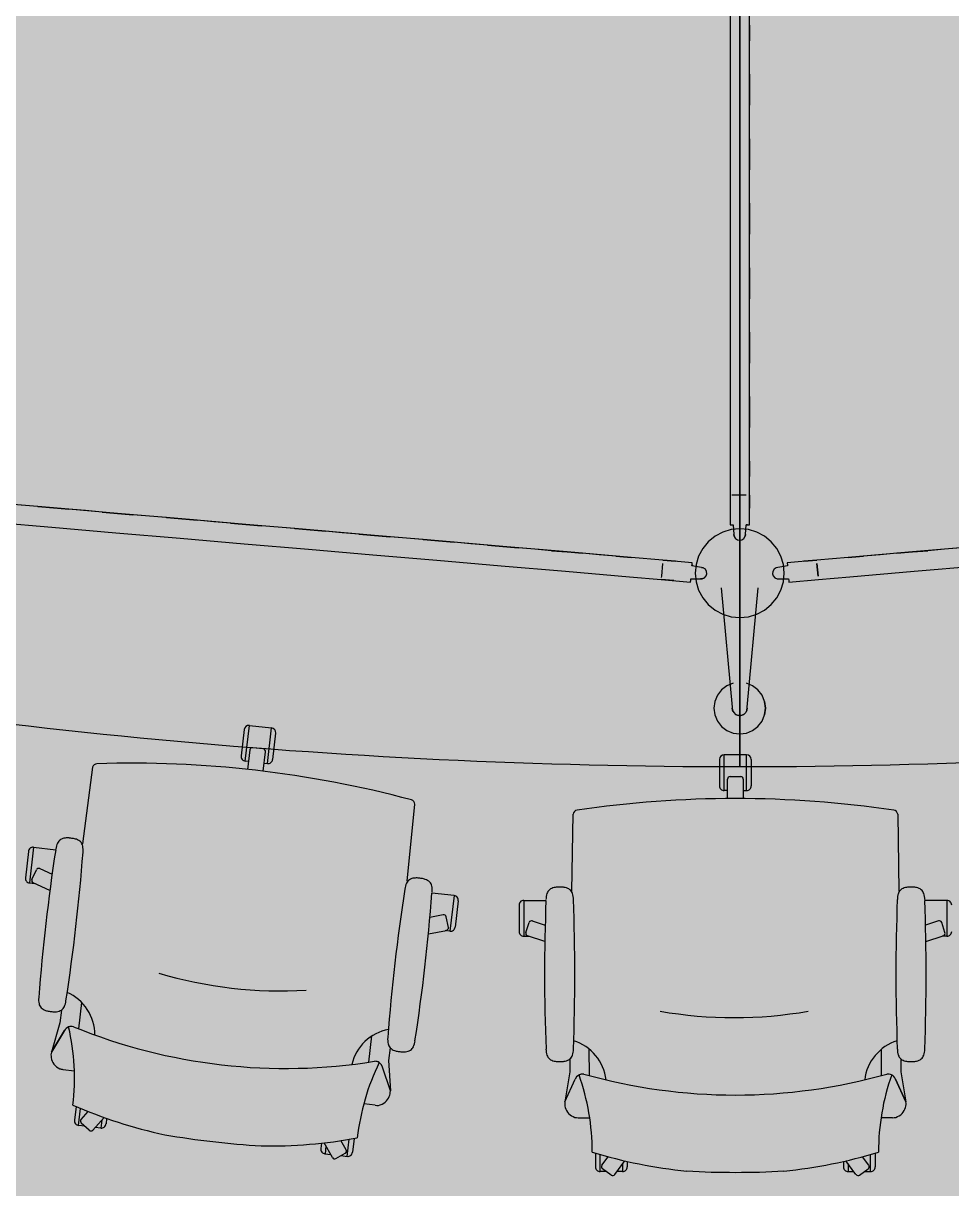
# Model space of a CAD drawing. Header units: millimetres. Extents: x 11706 to 69606, y 10911 to 38811.
# Drawn here: x 21607 to 23047, y 18106 to 19914 of the extents above; entities that cross this region are included whole.
import ezdxf

# ---------------------------------------------------------------- set-up
doc = ezdxf.new("R2010")
doc.units = ezdxf.units.MM
for name, color, linetype in [('floor', 172, 'Continuous'), ('Furniture', 34, 'Continuous'), ('wall', 5, 'Continuous')]:
    doc.layers.add(name, color=color, linetype=linetype)

msp = doc.modelspace()

# ---------------------------------------------------------------- hatches: boundary and pattern name
at = {"layer": 'floor', "true_color": 0xfef4cd}
h = msp.add_hatch(color=254, dxfattribs=at)
h.paths.add_polyline_path([(16506.5, 11710.5), (12406.5, 11710.5), (12406.6, 15810.5), (16506.5, 15810.5), (16506.5, 14810.5), (16606.5, 14810.5), (16606.5, 16010.5), (16506.5, 16010.5), (16506.5, 16910.5), (16606.5, 16910.5), (16606.5, 18185.5), (12406.5, 18185.5), (12406.5, 22335.5), (18706.5, 22335.5), (18706.5, 22085.5), (18956.5, 22085.5), (18956.5, 17085.5), (18706.5, 17085.5), (18706.5, 16485.5), (19306.5, 16485.5), (19306.5, 17085.5), (19056.5, 17085.5), (19056.5, 22085.5), (19306.5, 22085.5), (19306.5, 22335.5), (26106.5, 22335.5), (26106.5, 22085.5), (26706.5, 22085.5), (26706.5, 22685.5), (26106.5, 22685.5), (26106.5, 22435.5), (19306.5, 22435.5), (19306.5, 22956.8), (19206.5, 22956.8), (19206.5, 22685.5), (18706.5, 22685.5), (18706.5, 22435.5), (12406.5, 22435.5), (12406.5, 27460.5), (12606.5, 27460.5), (12606.5, 28260.5), (13406.5, 28260.5), (13406.5, 27460.5), (19206.5, 27460.5), (19206.5, 23766.8), (19306.5, 23766.8), (19306.5, 27460.5), (26356.5, 27460.5), (26356.5, 23766.8), (26456.5, 23766.8), (26456.5, 27460.5), (31206.5, 27460.5), (31206.5, 22435.5), (28206.5, 22435.5), (28206.5, 22335.5), (31206.5, 22335.5), (31206.5, 16835.5), (28206.5, 16835.5), (28206.5, 16735.5), (31206.5, 16735.5), (31206.5, 11710.5), (26806.5, 11710.5), (26806.5, 13826.7), (26706.5, 13826.7), (26706.5, 11710.5), (16606.5, 11710.5), (16606.5, 13910.5), (16506.5, 13910.5)])
h.paths.add_polyline_path([(26106.5, 17085.5), (26706.5, 17085.5), (26706.5, 16485.5), (26106.5, 16485.5)], flags=16)
at = {"layer": 'wall', "true_color": 0x706e6b}
h = msp.add_hatch(color=8, dxfattribs=at)
h.paths.add_polyline_path([(12406.5, 15910.5), (16506.5, 15910.5), (16506.5, 16010.5), (16606.5, 16010.5), (16606.5, 14810.5), (16506.5, 14810.5), (16506.5, 15810.5), (12406.5, 15810.5)])
h.paths.add_polyline_path([(68906.5, 19785.5), (65406.5, 19785.5), (65406.5, 19885.5), (65306.5, 19885.5), (65306.5, 19585.5), (65406.5, 19585.5), (65406.5, 19685.5), (68906.5, 19685.5)])
h.paths.add_polyline_path([(68906.5, 22460.5), (64667.3, 22460.5), (64667.3, 22311.1), (65306.5, 22311.1), (65306.5, 20885.5), (65406.5, 20885.5), (65406.5, 22311.1), (68906.5, 22311.1)])
h.paths.add_polyline_path([(16606.5, 13910.5), (16506.5, 13910.5), (16506.5, 11710.5), (16606.5, 11710.5)])
h.paths.add_polyline_path([(65406.5, 18585.5), (65306.5, 18585.5), (65306.5, 17010.5), (65406.5, 17010.5)])
h.paths.add_polyline_path([(63706.5, 16485.5), (63506.5, 16485.5), (63506.5, 11710.5), (63706.5, 11710.5)])
h.paths.add_polyline_path([(63906.5, 17010.5), (63706.5, 17010.5), (63706.5, 16760.5), (63906.5, 16760.5)])
h.paths.add_polyline_path([(66906.5, 17010.5), (64906.5, 17010.5), (64906.5, 16760.5), (66906.5, 16760.5)])
h.paths.add_polyline_path([(63481.5, 27460.5), (63331.5, 27460.5), (63331.5, 22685.5), (63481.5, 22685.5)], flags=16)
h.paths.add_polyline_path([(63856.5, 22460.5), (63706.5, 22460.5), (63706.5, 22310.5), (63856.5, 22310.5)], flags=17)
h.paths.add_polyline_path([(56081.5, 16485.5), (55931.5, 16485.5), (55931.5, 11710.5), (56081.5, 11710.5)])
h.paths.add_polyline_path([(48681.5, 16485.5), (48531.5, 16485.5), (48531.5, 11710.5), (48681.5, 11710.5)])
h.paths.add_polyline_path([(48681.5, 27460.5), (48531.5, 27460.5), (48531.5, 22685.5), (48681.5, 22685.5)], flags=16)
h.paths.add_polyline_path([(19056.5, 22085.5), (18956.5, 22085.5), (18956.5, 17085.5), (19056.5, 17085.5)])
h.paths.add_polyline_path([(26806.5, 13826.7), (26706.5, 13826.7), (26706.5, 11710.5), (26806.5, 11710.5)])
h.paths.add_polyline_path([(18706.5, 22435.5), (12406.5, 22435.5), (12406.5, 22335.5), (18706.5, 22335.5)])
h.paths.add_polyline_path([(26106.5, 22435.5), (19306.5, 22435.5), (19306.5, 22335.5), (26106.5, 22335.5)], flags=17)
h.paths.add_polyline_path([(12406.5, 18085.5), (12406.5, 18185.5), (16606.5, 18185.5), (16606.5, 16910.5), (16506.5, 16910.5), (16506.5, 18085.5)])
h.paths.add_polyline_path([(31206.5, 16835.5), (28206.5, 16835.5), (28206.5, 16735.5), (31206.5, 16735.5)])
h.paths.add_polyline_path([(19306.5, 22956.8), (19206.5, 22956.8), (19206.5, 22685.5), (19306.5, 22685.5)], flags=17)
h.paths.add_polyline_path([(28206.5, 22435.5), (31206.5, 22435.5), (31206.5, 22335.5), (28206.5, 22335.5)], flags=17)
h.paths.add_polyline_path([(69506.5, 20085.5), (68906.5, 20085.5), (68906.5, 19485.5), (69506.5, 19485.5)])
h.paths.add_polyline_path([(66906.5, 15610.5), (66906.5, 17010.5), (68906.5, 17010.5), (68906.5, 17885.5), (69606.5, 17885.5), (69606.5, 16310.5), (67606.5, 16310.5), (67606.5, 15610.5)])
h.paths.add_polyline_path([(48606.5, 20751.9), (48506.5, 20751.9), (48506.5, 18419.2), (48606.5, 18419.2)])
h.paths.add_polyline_path([(43506.5, 11710.5), (44106.5, 11710.5), (44106.5, 11010.5), (43506.5, 11010.5)])
h.paths.add_polyline_path([(63106.5, 22685.5), (63706.5, 22685.5), (63706.5, 22085.5), (63106.5, 22085.5)], flags=17)
h.paths.add_polyline_path([(69606.5, 23085.5), (68906.5, 23085.5), (68906.5, 21685.5), (69606.5, 21685.5)])
h.paths.add_polyline_path([(65706.5, 11710.5), (66906.5, 11710.5), (66906.5, 14610.5), (67606.5, 14610.5), (67606.5, 10910.5), (65706.5, 10910.5)])
h.paths.add_polyline_path([(62706.5, 11710.5), (64106.5, 11710.5), (64106.5, 10910.5), (62706.5, 10910.5)])
h.paths.add_polyline_path([(55306.5, 11710.5), (56706.5, 11710.5), (56706.5, 10910.5), (55306.5, 10910.5)])
h.paths.add_polyline_path([(47906.5, 11710.5), (49306.5, 11710.5), (49306.5, 10910.5), (47906.5, 10910.5)])
h.paths.add_polyline_path([(60506.5, 11710.5), (61106.5, 11710.5), (61106.5, 11010.5), (60506.5, 11010.5)])
h.paths.add_polyline_path([(58306.5, 11710.5), (58906.5, 11710.5), (58906.5, 11010.5), (58306.5, 11010.5)])
h.paths.add_polyline_path([(53106.5, 11710.5), (53706.5, 11710.5), (53706.5, 11010.5), (53106.5, 11010.5)])
h.paths.add_polyline_path([(50906.5, 11710.5), (51506.5, 11710.5), (51506.5, 11010.5), (50906.5, 11010.5)])
h.paths.add_polyline_path([(45706.5, 11710.5), (46306.5, 11710.5), (46306.5, 11010.5), (45706.5, 11010.5)])
h.paths.add_polyline_path([(48306.5, 17085.5), (48906.5, 17085.5), (48906.5, 16485.5), (48306.5, 16485.5)])
h.paths.add_polyline_path([(55706.5, 17085.5), (56306.5, 17085.5), (56306.5, 16485.5), (55706.5, 16485.5)])
h.paths.add_polyline_path([(63106.5, 17085.5), (63706.5, 17085.5), (63706.5, 16485.5), (63106.5, 16485.5)])
h.paths.add_polyline_path([(55706.5, 22685.5), (56306.5, 22685.5), (56306.5, 22085.5), (55706.5, 22085.5)], flags=17)
h.paths.add_polyline_path([(48306.5, 22685.5), (48906.5, 22685.5), (48906.5, 22085.5), (48306.5, 22085.5)], flags=17)
h.paths.add_polyline_path([(40506.5, 11710.5), (41906.5, 11710.5), (41906.5, 10910.5), (40506.5, 10910.5)])
h.paths.add_polyline_path([(33506.5, 17085.5), (34106.5, 17085.5), (34106.5, 16485.5), (33506.5, 16485.5)])
h.paths.add_polyline_path([(40906.5, 17085.5), (41506.5, 17085.5), (41506.5, 16485.5), (40906.5, 16485.5)])
h.paths.add_polyline_path([(40906.5, 22685.5), (41506.5, 22685.5), (41506.5, 22085.5), (40906.5, 22085.5)], flags=17)
h.paths.add_polyline_path([(33506.5, 22685.5), (34106.5, 22685.5), (34106.5, 22085.5), (33506.5, 22085.5)], flags=17)
h.paths.add_polyline_path([(26406.5, 20751.9), (26506.5, 20751.9), (26506.5, 18419.2), (26406.5, 18419.2)])
h.paths.add_polyline_path([(33106.5, 11710.5), (34506.5, 11710.5), (34506.5, 10910.5), (33106.5, 10910.5)])
h.paths.add_polyline_path([(38306.5, 11710.5), (38906.5, 11710.5), (38906.5, 11010.5), (38306.5, 11010.5)])
h.paths.add_polyline_path([(36106.5, 11710.5), (36706.5, 11710.5), (36706.5, 11010.5), (36106.5, 11010.5)])
h.paths.add_polyline_path([(30906.5, 11710.5), (31506.5, 11710.5), (31506.5, 11010.5), (30906.5, 11010.5)])
h.paths.add_polyline_path([(11746.5, 20385.5), (12406.5, 20385.5), (12406.5, 20985.5), (11746.5, 20985.5)])
h.paths.add_polyline_path([(12406.5, 20985.5), (11706.5, 20985.5), (11706.5, 23360.5), (12406.5, 23360.5)])
h.paths.add_polyline_path([(11746.5, 18785.5), (12406.5, 18785.5), (12406.5, 18185.5), (11746.5, 18185.5)])
h.paths.add_polyline_path([(11746.5, 15210.5), (12406.5, 15210.5), (12406.5, 15810.5), (11746.5, 15810.5)])
h.paths.add_polyline_path([(11746.5, 13610.5), (12406.5, 13610.5), (12406.5, 13010.5), (11746.5, 13010.5)])
h.paths.add_polyline_path([(12406.5, 18185.5), (11706.5, 18185.5), (11706.5, 15810.5), (12406.5, 15810.5)])
h.paths.add_polyline_path([(25706.5, 11710.5), (27106.5, 11710.5), (27106.5, 10910.5), (25706.5, 10910.5)])
h.paths.add_polyline_path([(18306.5, 11710.5), (19706.5, 11710.5), (19706.5, 10910.5), (18306.5, 10910.5)])
h.paths.add_polyline_path([(28706.5, 11710.5), (29306.5, 11710.5), (29306.5, 11010.5), (28706.5, 11010.5)])
h.paths.add_polyline_path([(23506.5, 11710.5), (24106.5, 11710.5), (24106.5, 11010.5), (23506.5, 11010.5)])
h.paths.add_polyline_path([(21306.5, 11710.5), (21906.5, 11710.5), (21906.5, 11010.5), (21306.5, 11010.5)])
h.paths.add_polyline_path([(16306.5, 11710.5), (16906.5, 11710.5), (16906.5, 11010.5), (16306.5, 11010.5)])
h.paths.add_polyline_path([(14306.5, 11710.5), (14906.5, 11710.5), (14906.5, 11010.5), (14306.5, 11010.5)])
h.paths.add_polyline_path([(11706.5, 13010.5), (12406.5, 13010.5), (12406.5, 11710.5), (12906.5, 11710.5), (12906.5, 10910.5), (11706.5, 10910.5)])
h.paths.add_polyline_path([(18706.5, 17085.5), (19306.5, 17085.5), (19306.5, 16485.5), (18706.5, 16485.5)])
h.paths.add_polyline_path([(26106.5, 17085.5), (26706.5, 17085.5), (26706.5, 16485.5), (26106.5, 16485.5)])
h.paths.add_polyline_path([(26106.5, 22685.5), (26706.5, 22685.5), (26706.5, 22085.5), (26106.5, 22085.5)], flags=17)
h.paths.add_polyline_path([(18706.5, 22685.5), (19306.5, 22685.5), (19306.5, 22085.5), (18706.5, 22085.5)], flags=17)
h.paths.add_polyline_path([(14306.5, 31260.5), (14406.5, 31260.5), (14406.5, 30060.5), (14906.5, 30060.5), (14906.5, 29960.5), (14306.5, 29960.5)], flags=17)
h.paths.add_polyline_path([(26456.5, 27460.5), (26356.5, 27460.5), (26356.5, 23766.8), (26456.5, 23766.8)], flags=17)
h.paths.add_polyline_path([(19306.5, 27460.5), (19206.5, 27460.5), (19206.5, 23766.8), (19306.5, 23766.8)], flags=17)
h.paths.add_polyline_path([(11706.5, 28260.5), (12606.5, 28260.5), (12606.5, 27460.5), (12406.5, 27460.5), (12406.5, 26160.5), (11706.5, 26160.5)])
h.paths.add_polyline_path([(16906.5, 27460.5), (13406.5, 27460.5), (13406.5, 28260.5), (16906.5, 28260.5)])
h.paths.add_polyline_path([(11906.5, 30560.5), (11906.5, 31860.5), (15506.5, 31860.5), (15506.5, 28260.5), (14906.5, 28260.5), (14906.5, 31260.5), (12506.5, 31260.5), (12506.5, 30560.5)])
h.paths.add_polyline_path([(12506.5, 29560.5), (11906.5, 29560.5), (11906.5, 28260.5), (12506.5, 28260.5)], flags=17)
h.paths.add_polyline_path([(33106.5, 27460.5), (34506.5, 27460.5), (34506.5, 28260.5), (33106.5, 28260.5)], flags=16)
h.paths.add_polyline_path([(11746.5, 23960.5), (12406.5, 23960.5), (12406.5, 23360.5), (11746.5, 23360.5)])
h.paths.add_polyline_path([(11746.5, 25560.5), (12406.5, 25560.5), (12406.5, 26160.5), (11746.5, 26160.5)])
h.paths.add_polyline_path([(25706.5, 27460.5), (27106.5, 27460.5), (27106.5, 28260.5), (25706.5, 28260.5)], flags=17)
h.paths.add_polyline_path([(18306.5, 27460.5), (19706.5, 27460.5), (19706.5, 28260.5), (18306.5, 28260.5)], flags=17)
h.paths.add_polyline_path([(23506.5, 27460.5), (24106.5, 27460.5), (24106.5, 28160.5), (23506.5, 28160.5)], flags=17)
h.paths.add_polyline_path([(21306.5, 27460.5), (21906.5, 27460.5), (21906.5, 28160.5), (21306.5, 28160.5)], flags=17)
h.paths.add_polyline_path([(30906.5, 27460.5), (31506.5, 27460.5), (31506.5, 28160.5), (30906.5, 28160.5)], flags=17)
h.paths.add_polyline_path([(28706.5, 27460.5), (29306.5, 27460.5), (29306.5, 28160.5), (28706.5, 28160.5)], flags=17)
h.paths.add_polyline_path([(47906.5, 27660.5), (46306.5, 27660.5), (46306.5, 27460.5), (47906.5, 27460.5)], flags=17)
h.paths.add_polyline_path([(45706.5, 27660.5), (44106.5, 27660.5), (44106.5, 27460.5), (45706.5, 27460.5)], flags=17)
h.paths.add_polyline_path([(43006.5, 27460.5), (43006.5, 28260.5), (43406.5, 28260.5), (43406.5, 29360.5), (44106.5, 29360.5), (44106.5, 28260.5), (44106.5, 27460.5)], flags=16)
h.paths.add_polyline_path([(46306.5, 27460.5), (45706.5, 27460.5), (45706.5, 28160.5), (46306.5, 28160.5)], flags=16)
h.paths.add_polyline_path([(55306.5, 27460.5), (56706.5, 27460.5), (56706.5, 28260.5), (55306.5, 28260.5)], flags=16)
h.paths.add_polyline_path([(47906.5, 27460.5), (49306.5, 27460.5), (49306.5, 28260.5), (47906.5, 28260.5)], flags=16)
h.paths.add_polyline_path([(53106.5, 27460.5), (53706.5, 27460.5), (53706.5, 28160.5), (53106.5, 28160.5)], flags=16)
h.paths.add_polyline_path([(50906.5, 27460.5), (51506.5, 27460.5), (51506.5, 28160.5), (50906.5, 28160.5)], flags=16)
h.paths.add_polyline_path([(38306.5, 27460.5), (38306.5, 28260.5), (38406.5, 28260.5), (38406.5, 29160.5), (39106.5, 29160.5), (39106.5, 28260.5), (39406.5, 28260.5), (39406.5, 27460.5)], flags=16)
h.paths.add_polyline_path([(40969.2, 28260.5), (41451.7, 28260.5), (41451.7, 27460.5), (40969.2, 27460.5)], flags=17)
h.paths.add_polyline_path([(67906.5, 27460.5), (67906.5, 28260.5), (69606.5, 28260.5), (69606.5, 26885.5), (68906.5, 26885.5), (68906.5, 27460.5)])
h.paths.add_polyline_path([(65706.5, 27460.5), (66306.5, 27460.5), (66306.5, 28160.5), (65706.5, 28160.5)])
h.paths.add_polyline_path([(62706.5, 27460.5), (64106.5, 27460.5), (64106.5, 28260.5), (62706.5, 28260.5)], flags=16)
h.paths.add_polyline_path([(60506.5, 27460.5), (61106.5, 27460.5), (61106.5, 28160.5), (60506.5, 28160.5)], flags=16)
h.paths.add_polyline_path([(58306.5, 27460.5), (58906.5, 27460.5), (58906.5, 28160.5), (58306.5, 28160.5)], flags=16)
h.paths.add_polyline_path([(69506.5, 25285.5), (68906.5, 25285.5), (68906.5, 24685.5), (69506.5, 24685.5)])
h.paths.add_polyline_path([(48906.5, 31560.5), (48606.5, 31560.5), (48606.5, 31260.5), (48906.5, 31260.5)])
h.paths.add_polyline_path([(48906.5, 38810.5), (48606.5, 38810.5), (48606.5, 38510.5), (48906.5, 38510.5)])
h.paths.add_polyline_path([(45106.5, 33360.5), (45106.5, 38810.5), (44256.5, 38810.5), (44256.5, 38110.5), (44406.5, 38110.5), (44406.5, 33360.5)])
h.paths.add_polyline_path([(41106.5, 32860.5), (41506.5, 32860.5), (41506.5, 33760.5), (41106.5, 33760.5), (41106.5, 38110.5), (40756.5, 38110.5), (40756.5, 38810.5), (41756.5, 38810.5), (41756.5, 38110.5), (41606.5, 38110.5), (41606.5, 31960.5), (41706.5, 31960.5), (41706.5, 31260.5), (41106.5, 31260.5)])
h.paths.add_polyline_path([(43656.5, 38760.5), (43306.5, 38760.5), (43306.5, 38110.5), (43656.5, 38110.5)])
h.paths.add_polyline_path([(42706.5, 38760.5), (42356.5, 38760.5), (42356.5, 38110.5), (42706.5, 38110.5)])
h.paths.add_polyline_path([(33906.5, 37485.5), (33906.5, 38810.5), (39156.5, 38810.5), (39156.5, 38110.5), (34606.5, 38110.5), (34606.5, 37485.5)])
h.paths.add_polyline_path([(39106.5, 31260.5), (38406.5, 31260.5), (38406.5, 30360.5), (39106.5, 30360.5)])
h.paths.add_polyline_path([(33906.5, 32585.5), (34606.5, 32585.5), (34606.5, 31960.5), (39406.5, 31960.5), (39406.5, 31260.5), (33906.5, 31260.5)])
h.paths.add_polyline_path([(38556.5, 34460.5), (39156.5, 34460.5), (39156.5, 33860.5), (38556.5, 33860.5)])
h.paths.add_polyline_path([(38556.5, 36210.5), (39156.5, 36210.5), (39156.5, 35610.5), (38556.5, 35610.5)])
h.paths.add_polyline_path([(36506.5, 34460.5), (37106.5, 34460.5), (37106.5, 33860.5), (36506.5, 33860.5)])
h.paths.add_polyline_path([(36506.5, 36210.5), (37106.5, 36210.5), (37106.5, 35610.5), (36506.5, 35610.5)])
h.paths.add_polyline_path([(34606.5, 36285.5), (33906.5, 36285.5), (33906.5, 33785.5), (34606.5, 33785.5)])
h.paths.add_polyline_path([(41206.5, 33760.5), (41106.5, 33760.5), (41106.5, 32860.5), (41206.5, 32860.5)], flags=17)
h.paths.add_polyline_path([(42606.5, 31260.5), (43406.5, 31260.5), (43406.5, 30360.5), (44106.5, 30360.5), (44106.5, 31260.5), (45106.5, 31260.5), (45106.5, 33360.5), (44406.5, 33360.5), (44406.5, 31960.5), (42606.5, 31960.5)])
h.paths.add_polyline_path([(45206.5, 31360.5), (45106.5, 31360.5), (45106.5, 31260.5), (45206.5, 31260.5)])
h.paths.add_polyline_path([(45006.5, 36635.5), (44506.5, 36635.5), (44506.5, 35635.5), (45006.5, 35635.5)], flags=16)
h.paths.add_polyline_path([(45006.5, 34435.5), (44506.5, 34435.5), (44506.5, 33435.5), (45006.5, 33435.5)], flags=16)
edge = h.paths.add_edge_path()
edge.add_line((65406.5, 20885.5), (65306.5, 20885.5))
edge.add_line((65406.5, 19885.5), (65306.5, 19885.5))
edge.add_line((14406.5, 30060.5), (14575.3, 31124.3))

# ---------------------------------------------------------------- linework, layer by layer
at = {"layer": 'Furniture'}
for p, q in [((22718.2, 18761.8), (22718.2, 20360.2)), ((22718.2, 20360.2), (22718.2, 18761.8)), ((22703.2, 19986), (22703.2, 19136)), ((22733.2, 19911), (22733.2, 19940)), ((22733.2, 19886.9), (22733.2, 19911)), ((22733.2, 19886.9), (22733.2, 19911)), ((22733.2, 19811), (22733.2, 19911)), ((22733.2, 19911), (22733.2, 19886.9)), ((22733.2, 19861), (22733.2, 19886.9)), ((22733.2, 19835), (22733.2, 19861)), ((22733.2, 19811), (22733.2, 19835)), ((22733.2, 19811), (22733.2, 19835)), ((22733.2, 19835), (22733.2, 19811)), ((22733.2, 19786.9), (22733.2, 19811)), ((22733.2, 19786.9), (22733.2, 19811)), ((22733.2, 19711), (22733.2, 19811)), ((22733.2, 19811), (22733.2, 19786.9)), ((22733.2, 19761), (22733.2, 19786.9)), ((22733.2, 19735), (22733.2, 19761)), ((22733.2, 19711), (22733.2, 19735)), ((22733.2, 19711), (22733.2, 19735)), ((22733.2, 19735), (22733.2, 19711)), ((22733.2, 19686.9), (22733.2, 19711)), ((22733.2, 19686.9), (22733.2, 19711)), ((22733.2, 19611), (22733.2, 19711)), ((22733.2, 19711), (22733.2, 19686.9)), ((22733.2, 19661), (22733.2, 19686.9)), ((22733.2, 19635), (22733.2, 19661)), ((22733.2, 19611), (22733.2, 19635)), ((22733.2, 19611), (22733.2, 19635)), ((22733.2, 19635), (22733.2, 19611)), ((22733.2, 19586.9), (22733.2, 19611)), ((22733.2, 19586.9), (22733.2, 19611)), ((22733.2, 19511), (22733.2, 19611)), ((22733.2, 19611), (22733.2, 19586.9)), ((22733.2, 19586.9), (22733.2, 19592.9)), ((22733.2, 19561), (22733.2, 19586.9)), ((22733.2, 19535), (22733.2, 19561)), ((22733.2, 19511), (22733.2, 19535)), ((22733.2, 19511), (22733.2, 19535)), ((22733.2, 19535), (22733.2, 19511)), ((22733.2, 19486.9), (22733.2, 19511)), ((22733.2, 19486.9), (22733.2, 19511)), ((22733.2, 19411), (22733.2, 19511)), ((22733.2, 19511), (22733.2, 19486.9)), ((22733.2, 19486.9), (22733.2, 19492.9)), ((22733.2, 19461), (22733.2, 19486.9)), ((22733.2, 19435), (22733.2, 19461)), ((22733.2, 19429), (22733.2, 19435)), ((22733.2, 19411), (22733.2, 19435)), ((22733.2, 19411), (22733.2, 19435)), ((22733.2, 19435), (22733.2, 19411)), ((22733.2, 19386.9), (22733.2, 19411)), ((22733.2, 19386.9), (22733.2, 19411)), ((22733.2, 19311), (22733.2, 19411)), ((22733.2, 19411), (22733.2, 19386.9)), ((22733.2, 19386.9), (22733.2, 19392.9)), ((22733.2, 19361), (22733.2, 19386.9)), ((22733.2, 19335), (22733.2, 19361)), ((22733.2, 19311), (22733.2, 19335)), ((22733.2, 19311), (22733.2, 19335)), ((22733.2, 19335), (22733.2, 19311)), ((22733.2, 19286.9), (22733.2, 19311)), ((22733.2, 19286.9), (22733.2, 19311)), ((22733.2, 19211), (22733.2, 19311)), ((22733.2, 19311), (22733.2, 19286.9)), ((22733.2, 19261), (22733.2, 19286.9)), ((22733.2, 19235), (22733.2, 19261)), ((22733.2, 19211), (22733.2, 19235)), ((22733.2, 19211), (22733.2, 19235)), ((22733.2, 19235), (22733.2, 19211)), ((22733.2, 19182), (22733.2, 19211)), ((21653.2, 19162.3), (21553.6, 19170.8)), ((21629.3, 19164.3), (21603.4, 19166.6)), ((22708.2, 19182), (22706.2, 19182)), ((22728.2, 19182), (22708.2, 19182)), ((22733.2, 19161.9), (22733.2, 19182)), ((22733.2, 19136), (22733.2, 19182)), ((22733.2, 19182), (22733.2, 19161.9)), ((21653.2, 19162.3), (21629.3, 19164.3)), ((21653.2, 19162.3), (21629.3, 19164.3)), ((21629.3, 19164.3), (21653.2, 19162.3)), ((21677.1, 19160.2), (21653.2, 19162.3)), ((21677.1, 19160.2), (21653.2, 19162.3)), ((21752.8, 19153.7), (21653.2, 19162.3)), ((21653.2, 19162.3), (21677.1, 19160.2)), ((21703, 19158), (21677.1, 19160.2)), ((21728.9, 19155.8), (21703, 19158)), ((21752.8, 19153.7), (21728.9, 19155.8)), ((21752.8, 19153.7), (21728.9, 19155.8)), ((21728.9, 19155.8), (21752.8, 19153.7)), ((21776.7, 19151.7), (21752.8, 19153.7)), ((21776.7, 19151.7), (21752.8, 19153.7)), ((21852.5, 19145.2), (21752.8, 19153.7)), ((21752.8, 19153.7), (21776.7, 19151.7)), ((21802.6, 19149.4), (21776.7, 19151.7)), ((21828.5, 19147.2), (21802.6, 19149.4)), ((21551, 19140.9), (21650.6, 19132.4)), ((21650.6, 19132.4), (21750.3, 19123.8)), ((21852.5, 19145.2), (21828.5, 19147.2)), ((21852.5, 19145.2), (21828.5, 19147.2)), ((21828.5, 19147.2), (21852.5, 19145.2)), ((21876.4, 19143.1), (21852.5, 19145.2)), ((21876.4, 19143.1), (21852.5, 19145.2)), ((21952.1, 19136.6), (21852.5, 19145.2)), ((21852.5, 19145.2), (21876.4, 19143.1)), ((21876.4, 19143.1), (21870.4, 19143.6)), ((21902.3, 19140.9), (21876.4, 19143.1)), ((21928.2, 19138.7), (21902.3, 19140.9)), ((21952.1, 19136.6), (21928.2, 19138.7)), ((21952.1, 19136.6), (21928.2, 19138.7)), ((21928.2, 19138.7), (21952.1, 19136.6)), ((21976, 19134.6), (21952.1, 19136.6)), ((21976, 19134.6), (21952.1, 19136.6)), ((22051.7, 19128.1), (21952.1, 19136.6)), ((21952.1, 19136.6), (21976, 19134.6)), ((21976, 19134.6), (21970, 19135.1)), ((22001.9, 19132.3), (21976, 19134.6)), ((22027.8, 19130.1), (22001.9, 19132.3)), ((22033.8, 19129.6), (22027.8, 19130.1)), ((22051.7, 19128.1), (22027.8, 19130.1)), ((22051.7, 19128.1), (22027.8, 19130.1)), ((22027.8, 19130.1), (22051.7, 19128.1)), ((22703.2, 19136), (22706.2, 19136)), ((22703.2, 19136), (22703.9, 19136)), ((22703.9, 19136), (22705.7, 19136)), ((22718.2, 19130), (22704.7, 19128.6)), ((22705.7, 19136), (22708.2, 19136)), ((22706.2, 19136), (22708.2, 19136)), ((22708.2, 19136), (22709.2, 19121)), ((22708.2, 19136), (22709.2, 19121)), ((22708.2, 19136), (22709.2, 19121)), ((22731.7, 19128.6), (22718.2, 19130)), ((22731.7, 19128.6), (22718.2, 19130)), ((22727.2, 19121), (22728.2, 19136)), ((22727.2, 19121), (22728.2, 19136)), ((22730.2, 19136), (22728.2, 19136)), ((22728.2, 19136), (22730.2, 19136)), ((22728.2, 19136), (22730.7, 19136)), ((22730.2, 19136), (22733.2, 19136)), ((22730.7, 19136), (22732.5, 19136)), ((22732.5, 19136), (22733.2, 19136)), ((21750.3, 19123.8), (21750.3, 19123.8)), ((21750.3, 19123.8), (21849.9, 19115.3)), ((21849.9, 19115.3), (21949.5, 19106.7)), ((22075.6, 19126), (22051.7, 19128.1)), ((22075.6, 19126), (22051.7, 19128.1)), ((22151.4, 19119.5), (22051.7, 19128.1)), ((22051.7, 19128.1), (22075.6, 19126)), ((22075.6, 19126), (22069.7, 19126.5)), ((22101.5, 19123.8), (22075.6, 19126)), ((22127.4, 19121.6), (22101.5, 19123.8)), ((22151.4, 19119.5), (22127.4, 19121.6)), ((22151.4, 19119.5), (22127.4, 19121.6)), ((22127.4, 19121.6), (22151.4, 19119.5)), ((22175.3, 19117.5), (22151.4, 19119.5)), ((22175.3, 19117.5), (22151.4, 19119.5)), ((22251, 19111), (22151.4, 19119.5)), ((22151.4, 19119.5), (22175.3, 19117.5)), ((22201.2, 19115.2), (22175.3, 19117.5)), ((22227.1, 19113), (22201.2, 19115.2)), ((22233.1, 19112.5), (22227.1, 19113)), ((22251, 19111), (22227.1, 19113)), ((22251, 19111), (22227.1, 19113)), ((22227.1, 19113), (22251, 19111)), ((22679.9, 19118.3), (22669.4, 19109.7)), ((22691.8, 19124.7), (22679.9, 19118.3)), ((22704.7, 19128.6), (22691.8, 19124.7)), ((22709.2, 19121), (22709.6, 19118.3)), ((22709.6, 19118.3), (22709.2, 19121)), ((22709.2, 19121), (22709.6, 19118.3)), ((22709.2, 19121), (22709.6, 19118.3)), ((22709.6, 19118.3), (22711.6, 19114.8)), ((22709.6, 19118.3), (22711.6, 19114.8)), ((22711.6, 19114.8), (22709.6, 19118.3)), ((22709.6, 19118.3), (22711.6, 19114.8)), ((22711.6, 19114.8), (22714.9, 19112.6)), ((22711.6, 19114.8), (22714.9, 19112.6)), ((22711.6, 19114.8), (22714.9, 19112.6)), ((22714.9, 19112.6), (22718.2, 19112)), ((22714.9, 19112.6), (22718.2, 19112)), ((22714.9, 19112.6), (22718.2, 19112)), ((22718.2, 19112), (22721.5, 19112.6)), ((22718.2, 19112), (22721.5, 19112.6)), ((22721.5, 19112.6), (22724.8, 19114.8)), ((22721.5, 19112.6), (22724.8, 19114.8)), ((22724.8, 19114.8), (22726.8, 19118.3)), ((22724.8, 19114.8), (22726.8, 19118.3)), ((22724.8, 19114.8), (22726.8, 19118.3)), ((22726.8, 19118.3), (22727.2, 19121)), ((22727.2, 19121), (22726.8, 19118.3)), ((22726.8, 19118.3), (22727.2, 19121)), ((22726.8, 19118.3), (22727.2, 19121)), ((22744.6, 19124.7), (22731.7, 19128.6)), ((22756.5, 19118.3), (22744.6, 19124.7)), ((22767, 19109.7), (22756.5, 19118.3)), ((21949.5, 19106.7), (22049.2, 19098.2)), ((22049.2, 19098.2), (22148.8, 19089.6)), ((22274.9, 19108.9), (22251, 19111)), ((22274.9, 19108.9), (22251, 19111)), ((22350.6, 19102.4), (22251, 19111)), ((22251, 19111), (22274.9, 19108.9)), ((22300.8, 19106.7), (22274.9, 19108.9)), ((22326.7, 19104.5), (22300.8, 19106.7)), ((22350.6, 19102.4), (22326.7, 19104.5)), ((22350.6, 19102.4), (22326.7, 19104.5)), ((22326.7, 19104.5), (22350.6, 19102.4)), ((22374.5, 19100.4), (22350.6, 19102.4)), ((22374.5, 19100.4), (22350.6, 19102.4)), ((22450.3, 19093.9), (22350.6, 19102.4)), ((22350.6, 19102.4), (22374.5, 19100.4)), ((22374.5, 19100.4), (22368.6, 19100.9)), ((22400.4, 19098.1), (22374.5, 19100.4)), ((22426.3, 19095.9), (22400.4, 19098.1)), ((22432.3, 19095.4), (22426.3, 19095.9)), ((22450.3, 19093.9), (22426.3, 19095.9)), ((22450.3, 19093.9), (22426.3, 19095.9)), ((22426.3, 19095.9), (22450.3, 19093.9)), ((22474.2, 19091.8), (22450.3, 19093.9)), ((22474.2, 19091.8), (22450.3, 19093.9)), ((22549.9, 19085.3), (22450.3, 19093.9)), ((22450.3, 19093.9), (22474.2, 19091.8)), ((22660.8, 19099.3), (22654.5, 19087.4)), ((22669.4, 19109.7), (22660.8, 19099.3)), ((22775.6, 19099.3), (22767, 19109.7)), ((22782, 19087.4), (22775.6, 19099.3)), ((22986.2, 19093.9), (22886.5, 19085.3)), ((22986.2, 19093.9), (22962.2, 19091.8)), ((22986.2, 19093.9), (22962.2, 19091.8)), ((22962.2, 19091.8), (22986.2, 19093.9)), ((23085.8, 19102.4), (22986.2, 19093.9)), ((23010.1, 19095.9), (22986.2, 19093.9)), ((23010.1, 19095.9), (22986.2, 19093.9)), ((22986.2, 19093.9), (23010.1, 19095.9)), ((23010.1, 19095.9), (23004.1, 19095.4)), ((23036, 19098.1), (23010.1, 19095.9)), ((23061.9, 19100.4), (23036, 19098.1)), ((22148.8, 19089.6), (22248.4, 19081.1)), ((22248.4, 19081.1), (22348.1, 19072.5)), ((22474.2, 19091.8), (22468.2, 19092.3)), ((22500.1, 19089.6), (22474.2, 19091.8)), ((22526, 19087.4), (22500.1, 19089.6)), ((22549.9, 19085.3), (22526, 19087.4)), ((22549.9, 19085.3), (22526, 19087.4)), ((22526, 19087.4), (22549.9, 19085.3)), ((22598.7, 19081.1), (22549.9, 19085.3)), ((22598.3, 19076.1), (22596.6, 19056.2)), ((22618.7, 19079.4), (22598.7, 19081.1)), ((22644.5, 19077.2), (22598.7, 19081.1)), ((22598.7, 19081.1), (22618.7, 19079.4)), ((22644.3, 19074.2), (22644.5, 19077.2)), ((22644.3, 19074.7), (22644.5, 19076.5)), ((22644.5, 19076.5), (22644.5, 19077.2)), ((22654.5, 19087.4), (22650.5, 19074.4)), ((22785.9, 19074.4), (22782, 19087.4)), ((22837.7, 19081.1), (22791.9, 19077.2)), ((22791.9, 19077.2), (22792.1, 19074.2)), ((22791.9, 19077.2), (22791.9, 19076.5)), ((22791.9, 19076.5), (22792.1, 19074.2)), ((22791.9, 19076.5), (22792.1, 19074.7)), ((22837.7, 19081.1), (22817.7, 19079.4)), ((22837.7, 19081.1), (22817.7, 19079.4)), ((22817.7, 19079.4), (22837.7, 19081.1)), ((22886.5, 19085.3), (22837.7, 19081.1)), ((22838.1, 19076.1), (22839.8, 19056.2)), ((22839.8, 19056.2), (22838.1, 19076.1)), ((22910.4, 19087.4), (22886.5, 19085.3)), ((22910.4, 19087.4), (22886.5, 19085.3)), ((22886.5, 19085.3), (22910.4, 19087.4)), ((22910.4, 19087.4), (22904.5, 19086.8)), ((22936.3, 19089.6), (22910.4, 19087.4)), ((22962.2, 19091.8), (22936.3, 19089.6)), ((22348.1, 19072.5), (22447.7, 19064)), ((22447.7, 19064), (22547.3, 19055.4)), ((22644.1, 19072.2), (22644.3, 19074.7)), ((22644.3, 19074.2), (22644.1, 19072.2)), ((22644.1, 19072.2), (22644.3, 19074.2)), ((22659, 19069.9), (22644.1, 19072.2)), ((22659, 19069.9), (22644.1, 19072.2)), ((22650.5, 19074.4), (22649.2, 19061)), ((22649.2, 19061), (22650.5, 19047.5)), ((22649.2, 19061), (22650.5, 19047.5)), ((22661.6, 19069.3), (22659, 19069.9)), ((22659, 19069.9), (22661.6, 19069.3)), ((22661.6, 19069.3), (22659, 19069.9)), ((22661.6, 19069.3), (22659, 19069.9)), ((22664.9, 19067), (22661.6, 19069.3)), ((22664.9, 19067), (22661.6, 19069.3)), ((22664.9, 19067), (22661.6, 19069.3)), ((22666.8, 19063.5), (22664.9, 19067)), ((22666.8, 19063.5), (22664.9, 19067)), ((22666.3, 19057), (22667.2, 19060.2)), ((22666.3, 19057), (22667.2, 19060.2)), ((22666.3, 19057), (22667.2, 19060.2)), ((22667.2, 19060.2), (22666.8, 19063.5)), ((22667.2, 19060.2), (22666.8, 19063.5)), ((22667.2, 19060.2), (22666.8, 19063.5)), ((22769.6, 19063.5), (22769.2, 19060.2)), ((22769.6, 19063.5), (22769.2, 19060.2)), ((22769.2, 19060.2), (22770.1, 19057)), ((22771.6, 19067), (22769.6, 19063.5)), ((22771.6, 19067), (22769.6, 19063.5)), ((22774.8, 19069.3), (22771.6, 19067)), ((22777.4, 19069.9), (22774.8, 19069.3)), ((22792.3, 19072.2), (22777.4, 19069.9)), ((22792.3, 19072.2), (22777.4, 19069.9)), ((22787.2, 19061), (22785.9, 19074.4)), ((22787.2, 19061), (22785.9, 19074.4)), ((22785.9, 19047.5), (22787.2, 19061)), ((22792.1, 19074.7), (22792.3, 19072.2)), ((22792.1, 19074.2), (22792.3, 19072.2)), ((22792.1, 19074.2), (22792.3, 19072.2)), ((22889.1, 19055.4), (22988.7, 19064)), ((22988.7, 19064), (23088.4, 19072.5)), ((22547.3, 19055.4), (22596.2, 19051.2)), ((22596.2, 19051.2), (22616.1, 19049.5)), ((22596.2, 19051.2), (22642, 19047.3)), ((22616.1, 19049.5), (22596.2, 19051.2)), ((22596.6, 19056.2), (22596.4, 19054.2)), ((22642, 19047.3), (22642.2, 19050.3)), ((22642, 19048), (22642.2, 19049.8)), ((22642, 19047.3), (22642, 19048)), ((22642.2, 19050.3), (22642.4, 19052.3)), ((22642.2, 19049.8), (22642.4, 19052.3)), ((22642.4, 19052.3), (22657.4, 19052)), ((22642.4, 19052.3), (22657.4, 19052)), ((22642.4, 19052.3), (22657.4, 19052)), ((22650.5, 19047.5), (22654.5, 19034.5)), ((22657.4, 19052), (22660.1, 19052.2)), ((22660.1, 19052.2), (22657.4, 19052)), ((22657.4, 19052), (22660.1, 19052.2)), ((22657.4, 19052), (22660.1, 19052.2)), ((22660.1, 19052.2), (22663.7, 19053.8)), ((22660.1, 19052.2), (22663.7, 19053.8)), ((22663.7, 19053.8), (22660.1, 19052.2)), ((22660.1, 19052.2), (22663.7, 19053.8)), ((22663.7, 19053.8), (22666.3, 19057)), ((22663.7, 19053.8), (22666.3, 19057)), ((22770.1, 19057), (22772.7, 19053.8)), ((22770.1, 19057), (22772.7, 19053.8)), ((22772.7, 19053.8), (22776.3, 19052.2)), ((22772.7, 19053.8), (22776.3, 19052.2)), ((22776.3, 19052.2), (22779, 19052)), ((22779, 19052), (22794, 19052.3)), ((22782, 19034.5), (22785.9, 19047.5)), ((22794, 19052.3), (22794.2, 19050.3)), ((22794, 19052.3), (22794.2, 19049.8)), ((22794.2, 19050.3), (22794.4, 19047.3)), ((22794.2, 19050.3), (22794.4, 19048)), ((22794.2, 19049.8), (22794.4, 19048)), ((22794.4, 19047.3), (22840.3, 19051.2)), ((22794.4, 19048), (22794.4, 19047.3)), ((22840.3, 19051.2), (22889.1, 19055.4)), ((22654.5, 19034.5), (22660.8, 19022.6)), ((22660.8, 19022.6), (22669.4, 19012.2)), ((22689.6, 19038.3), (22706.6, 18853.1)), ((22729.8, 18853.1), (22746.8, 19038.3)), ((22767, 19012.2), (22775.6, 19022.6)), ((22775.6, 19022.6), (22782, 19034.5)), ((22669.4, 19012.2), (22679.9, 19003.6)), ((22679.9, 19003.6), (22691.8, 18997.2)), ((22744.6, 18997.2), (22756.5, 19003.6)), ((22756.5, 19003.6), (22767, 19012.2)), ((22691.8, 18997.2), (22704.7, 18993.3)), ((22704.7, 18993.3), (22718.2, 18992)), ((22718.2, 18992), (22731.7, 18993.3)), ((22718.2, 18992), (22731.7, 18993.3)), ((22731.7, 18993.3), (22744.6, 18997.2)), ((22689.9, 18879.8), (22683.6, 18871.6)), ((22698.2, 18886.2), (22689.9, 18879.8)), ((22707.9, 18890.2), (22698.2, 18886.2)), ((22738.2, 18886.2), (22728.6, 18890.2)), ((22746.5, 18879.8), (22738.2, 18886.2)), ((22752.8, 18871.6), (22746.5, 18879.8)), ((22679.6, 18861.9), (22678.2, 18851.6)), ((22683.6, 18871.6), (22679.6, 18861.9)), ((22756.8, 18861.9), (22752.8, 18871.6)), ((22758.2, 18851.6), (22756.8, 18861.9)), ((22756.8, 18861.9), (22758.2, 18851.6)), ((22678.2, 18851.6), (22679.6, 18841.2)), ((22679.6, 18841.2), (22683.6, 18831.6)), ((22706.6, 18853.1), (22706.7, 18852.2)), ((22706.7, 18852.2), (22707.1, 18848.5)), ((22707.1, 18848.6), (22706.7, 18851.6)), ((22708.2, 18845.8), (22707.1, 18848.6)), ((22707.1, 18848.5), (22707.2, 18848)), ((22707.2, 18848), (22708.9, 18844.6)), ((22708.9, 18844.6), (22711.7, 18841.9)), ((22711.7, 18841.9), (22718.2, 18839.9)), ((22715.2, 18840.4), (22712.4, 18841.6)), ((22718.2, 18840), (22715.2, 18840.4)), ((22718.2, 18839.9), (22724.7, 18841.9)), ((22721.2, 18840.4), (22718.2, 18840)), ((22724, 18841.6), (22721.2, 18840.4)), ((22724.7, 18841.9), (22727.5, 18844.6)), ((22727.5, 18844.6), (22729.2, 18848)), ((22729.4, 18848.6), (22728.2, 18845.8)), ((22729.2, 18848), (22729.3, 18848.5)), ((22729.3, 18848.5), (22729.7, 18852.2)), ((22729.8, 18851.6), (22729.4, 18848.6)), ((22729.7, 18852.2), (22729.8, 18853.1)), ((22752.8, 18831.6), (22756.8, 18841.2)), ((22756.8, 18841.2), (22758.2, 18851.6)), ((22758.2, 18851.6), (22756.8, 18841.2)), ((22756.8, 18841.2), (22758.2, 18851.6)), ((21951, 18769.4), (21957.3, 18824.8)), ((21957.3, 18824.8), (21991.8, 18820.9)), ((22683.6, 18831.6), (22689.9, 18823.3)), ((22689.9, 18823.3), (22698.2, 18816.9)), ((22738.2, 18816.9), (22746.5, 18823.3)), ((22746.5, 18823.3), (22752.8, 18831.6)), ((21949.2, 18818.5), (21944.6, 18777.6)), ((21985.3, 18765.5), (21991.7, 18820.9)), ((21998.1, 18812.8), (21993.4, 18772)), ((22698.2, 18816.9), (22707.9, 18812.9)), ((22707.9, 18812.9), (22718.2, 18811.6)), ((22718.2, 18811.6), (22728.6, 18812.9)), ((22728.6, 18812.9), (22738.2, 18816.9)), ((21958, 18786.7), (21954.6, 18756.6)), ((21978.9, 18788.3), (21962.4, 18790.2)), ((21956, 18768.9), (21951, 18769.4)), ((21978.9, 18753.8), (21982.4, 18784)), ((22686.9, 18772.1), (22686.9, 18731)), ((22728.8, 18779.4), (22694.1, 18779.4)), ((22694.2, 18723.6), (22694.2, 18779.4)), ((22728.8, 18723.6), (22728.8, 18779.4)), ((22736.1, 18772.1), (22736.1, 18731)), ((21713.7, 18759.9), (21698.4, 18641.3)), ((21980.3, 18766.1), (21985.4, 18765.5)), ((22699.3, 18711.3), (22699.3, 18741.6)), ((22703.2, 18745.6), (22719.8, 18745.6)), ((22723.7, 18741.6), (22723.7, 18711.3)), ((22699.3, 18723.6), (22694.1, 18723.6)), ((22723.7, 18723.6), (22728.8, 18723.6)), ((22202.3, 18583.4), (22214.3, 18702.5)), ((22457.9, 18567.5), (22459.6, 18687.1)), ((22963.4, 18687.1), (22965.1, 18567.5)), ((21614.5, 18629.4), (21609.8, 18588.5)), ((21622.5, 18635.8), (21616.2, 18580.4)), ((21622.5, 18635.8), (21656.8, 18631.8)), ((21620, 18585.7), (21626.8, 18600.7)), ((21632.1, 18602.7), (21651.2, 18593.9)), ((21616.2, 18580.4), (21623.9, 18579.5)), ((21647.8, 18568.6), (21621.9, 18580.4)), ((22275, 18560.9), (22240.7, 18564.8)), ((22275, 18560.9), (22268.6, 18505.5)), ((22281.4, 18552.8), (22276.7, 18512)), ((22383.1, 18553.4), (22417.6, 18553.4)), ((22383.1, 18553.4), (22383.1, 18497.6)), ((23039.8, 18553.4), (23005.4, 18553.4)), ((23039.8, 18553.4), (23039.8, 18497.6)), ((22375.8, 18546.1), (22375.8, 18505)), ((22258.2, 18530.8), (22237.6, 18526.6)), ((22266.1, 18511.5), (22262.8, 18527.7)), ((22386.3, 18503.3), (22391.4, 18519)), ((22396.4, 18521.6), (22416.4, 18515.1)), ((23026.6, 18521.6), (23006.6, 18515.1)), ((23036.7, 18503.3), (23031.6, 18519)), ((22235.2, 18501.2), (22263, 18506.8)), ((22268.6, 18505.5), (22260.9, 18506.4)), ((22383.1, 18497.6), (22390.9, 18497.6)), ((22415.8, 18489.5), (22388.8, 18498.3)), ((23007.1, 18489.5), (23034.1, 18498.3)), ((23039.8, 18497.6), (23032.1, 18497.6)), ((21692.7, 18354), (21697.2, 18394.8)), ((21665.6, 18383.2), (21663.4, 18363.6)), ((21663.4, 18363.6), (21650.2, 18318)), ((21650.2, 18318), (21670.3, 18351.3)), ((21670.3, 18351.3), (21650.2, 18318)), ((22142.8, 18302.3), (22147.6, 18343)), ((22175.8, 18324.6), (22173.4, 18305)), ((22485, 18281.4), (22484.8, 18322.5)), ((22938, 18281.4), (22938.2, 18322.5)), ((22173.4, 18305), (22176.1, 18257.7)), ((22454.7, 18307.4), (22454.8, 18287.6)), ((22968.2, 18307.4), (22968.2, 18287.6)), ((21667.8, 18291.1), (21685.8, 18289)), ((22176.1, 18257.7), (22164, 18294.6)), ((22454.8, 18287.6), (22446.8, 18240.9)), ((22968.2, 18287.6), (22976.2, 18240.9)), ((22446.8, 18240.9), (22463, 18276.2)), ((22976.2, 18240.9), (22960, 18276.2)), ((22960, 18276.2), (22976.2, 18240.9)), ((21688.4, 18233.5), (21685.9, 18212.2)), ((21692.3, 18204.1), (21695.4, 18230.6)), ((21696.2, 18213.5), (21707.4, 18225.7)), ((22152.7, 18235.4), (22134.8, 18237.5)), ((21708.7, 18196.7), (21696.5, 18207.9)), ((21714.3, 18196.9), (21732.1, 18216.4)), ((21728.2, 18212.1), (21726.8, 18200.1)), ((21735.8, 18215), (21734.9, 18206.6)), ((22467.4, 18216.1), (22485.5, 18216.1)), ((22955.5, 18216.1), (22937.5, 18216.1)), ((21701.8, 18203), (21692.3, 18204.1)), ((21726.8, 18200.1), (21718.1, 18201.1)), ((22069.3, 18176.8), (22068.3, 18168.3)), ((22086.2, 18154.2), (22073.2, 18177.2)), ((22076.1, 18172.1), (22074.7, 18160.2)), ((22107.5, 18166.3), (22099.4, 18180.7)), ((22109.2, 18156.2), (22112.2, 18182.7)), ((22119.7, 18184), (22117.3, 18162.7)), ((22074.7, 18160.2), (22083.4, 18159.2)), ((22091.6, 18152.7), (22106, 18160.9)), ((22099.7, 18157.3), (22109.2, 18156.2)), ((22494.4, 18161.3), (22494.4, 18139.8)), ((22501.7, 18132.5), (22501.7, 18159.1)), ((22504.5, 18142.3), (22514.2, 18155.6)), ((22918.4, 18142.3), (22908.7, 18155.6)), ((22921.3, 18132.5), (22921.3, 18159.1)), ((22928.6, 18161.3), (22928.6, 18139.8)), ((22518.8, 18127), (22505.4, 18136.7)), ((22524.3, 18127.9), (22539.8, 18149.2)), ((22536.4, 18144.5), (22536.4, 18132.5)), ((22543.7, 18148.3), (22543.7, 18139.8)), ((22879.3, 18148.3), (22879.3, 18139.8)), ((22898.6, 18127.9), (22883.1, 18149.2)), ((22886.6, 18144.5), (22886.6, 18132.5)), ((22904.2, 18127), (22917.6, 18136.7)), ((22511.3, 18132.5), (22501.7, 18132.5)), ((22536.4, 18132.5), (22527.6, 18132.5)), ((22886.6, 18132.5), (22895.3, 18132.5)), ((22911.7, 18132.5), (22921.3, 18132.5))]:
    msp.add_line(p, q, dxfattribs=at)
for centre, radius, start, end in [((22718.2, 28434.8), 9673.9, 258.97, 269.9953), ((22718.2, 28434.8), 9673.9, 270.0047, 281.0301), ((21956.5, 18817.6), 7.3, 83.451, 173.0278), ((21990.9, 18813.6), 7.3, 353.874, 83.451), ((21962, 18786.3), 3.97, 83.451, 173.451), ((21978.4, 18784.4), 3.97, 353.451, 83.451), ((21951.8, 18776.7), 7.3, 173.0278, 263.451), ((21986.2, 18772.8), 7.3, 263.451, 353.874), ((22694.2, 18772.1), 7.3, 90, 179.577), ((22728.8, 18772.1), 7.3, 0.4232, 90), ((21721.2, 18757.5), 7.88, 93.9839, 162.1637), ((21774.7, 17082), 1684.2, 75.0652, 91.8368), ((22717.4, 18761.8), 0.8, 270, 0), ((22719, 18761.8), 0.8, 180, 270), ((22703.2, 18741.6), 3.97, 90, 180), ((22719.8, 18741.6), 3.97, 0, 90), ((22694.2, 18730.9), 7.3, 179.577, 270), ((22728.8, 18730.9), 7.3, 270, 0.4232), ((22206.4, 18701.8), 7.88, 4.738, 72.918), ((22711.5, 17027.1), 1684.2, 81.6142, 98.3858), ((22467.3, 18685.6), 7.88, 100.533, 168.713), ((22955.7, 18685.6), 7.88, 11.2873, 79.4671), ((21688.1, 18629.3), 31.4, 155.4269, 173.3238), ((21671.4, 18636.6), 13.1, 123.7993, 154.5415), ((21673.2, 18633.1), 17.1, 95.141, 122.1523), ((21674.9, 18619.1), 31.2, 85.0908, 96.0764), ((21669, 18551.7), 98.7, 81.869, 85.032), ((21678.6, 18618.6), 31.2, 70.825, 81.8103), ((21683.5, 18631.9), 17.1, 44.749, 71.76), ((21686, 18634.9), 13.1, 12.359, 43.102), ((21621.7, 18628.5), 7.3, 83.451, 173.8742), ((21621.7, 18628.5), 7.3, 83.451, 133.6613), ((24618.2, 18176.4), 2996.2, 171.2568, 175.6701), ((18707.9, 18854.8), 2999.9, 351.236, 355.666), ((21668, 18631.6), 31.4, 353.577, 11.474), ((21617, 18587.6), 7.3, 173.0278, 263.451), ((21630.4, 18599.1), 3.97, 65.451, 155.451), ((22214.7, 18570.9), 17.1, 95.142, 122.1533), ((22216.5, 18556.9), 31.2, 85.0917, 96.0774), ((22210.6, 18489.6), 98.7, 81.87, 85.033), ((22220.1, 18556.5), 31.2, 70.826, 81.8112), ((21623.6, 18584), 3.97, 155.451, 245.451), ((25163.4, 18113.7), 2999.9, 171.236, 175.6661), ((22229.7, 18567.2), 31.4, 155.4279, 173.3248), ((22212.9, 18574.4), 13.1, 123.8003, 154.5425), ((22225, 18569.7), 17.1, 44.75, 71.761), ((22227.6, 18572.8), 13.1, 12.36, 43.103), ((22209.6, 18569.5), 31.4, 353.578, 11.475), ((22431.5, 18559.8), 13.1, 130.348, 161.091), ((22433.7, 18556.5), 17.1, 101.69, 128.701), ((22437.1, 18542.8), 31.2, 91.6398, 102.625), ((22438.9, 18475.2), 98.7, 88.418, 91.581), ((22440.7, 18542.8), 31.2, 77.3736, 88.3593), ((22444.1, 18556.5), 17.1, 51.2977, 78.309), ((22446.3, 18559.8), 13.1, 18.9085, 49.6507), ((22976.7, 18559.8), 13.1, 130.349, 161.092), ((22978.9, 18556.5), 17.1, 101.691, 128.702), ((22982.2, 18542.8), 31.2, 91.6407, 102.626), ((22984, 18475.2), 98.7, 88.419, 91.582), ((22985.9, 18542.8), 31.2, 77.3746, 88.3602), ((22989.2, 18556.5), 17.1, 51.2987, 78.31), ((22991.4, 18559.8), 13.1, 18.9095, 49.6517), ((19253.1, 18792.3), 2996.2, 351.232, 355.645), ((22274.1, 18553.6), 7.3, 33.241, 83.451), ((22274.1, 18553.6), 7.3, 353.028, 83.451), ((22383.1, 18546.1), 7.3, 90, 180.423), ((22383.1, 18546.1), 7.3, 90, 140.21), ((25411.6, 18438.7), 2996.2, 177.806, 182.219), ((22449, 18554.5), 31.4, 161.976, 179.873), ((22428.8, 18554.5), 31.4, 0.1263, 18.0231), ((19462.5, 18438.6), 2999.9, 357.785, 2.215), ((25960.4, 18438.6), 2999.9, 177.785, 182.215), ((22994.2, 18554.5), 31.4, 161.977, 179.874), ((22973.9, 18554.5), 31.4, 0.1272, 18.0241), ((20011.3, 18438.7), 2996.2, 357.7809, 2.1942), ((23039.8, 18546.1), 7.3, 39.7897, 90), ((23039.8, 18546.1), 7.3, 359.5768, 90), ((22258.9, 18526.9), 3.97, 11.451, 101.451), ((22395.2, 18517.8), 3.97, 72, 162), ((23027.8, 18517.8), 3.97, 18, 108), ((22262.2, 18510.7), 3.97, 281.451, 11.451), ((22269.4, 18512.7), 7.3, 263.451, 353.874), ((22383.1, 18504.9), 7.3, 179.577, 270), ((22390.1, 18502.1), 3.97, 162, 252), ((23032.9, 18502.1), 3.97, 288, 18), ((23039.8, 18504.9), 7.3, 270, 0.4232), ((22005.1, 19072.9), 659.9, 253.4156, 273.486), ((21645.2, 18344.2), 72.5, 0.218, 66.167), ((21661.7, 18399.1), 31.4, 173.5778, 191.4746), ((21643.7, 18395.8), 13.1, 192.36, 223.1022), ((21658.4, 18394.1), 13.1, 303.8, 334.542), ((21641.6, 18401.4), 31.4, 335.427, 353.324), ((21646.3, 18398.9), 17.1, 224.7492, 251.7605), ((21651.2, 18412.1), 31.2, 250.8251, 261.8107), ((21660.7, 18479), 98.7, 261.8695, 265.0325), ((21654.8, 18411.7), 31.2, 265.0913, 276.077), ((21656.6, 18397.7), 17.1, 275.141, 302.153), ((22709.6, 19031.3), 659.9, 259.965, 280.0354), ((21681.1, 18345.4), 12.3, 109.9323, 151.7263), ((21681.1, 18345.4), 12.3, 74.0804, 109.9323), ((21325.6, 18276.7), 360.4, 353.453, 12.881), ((22013.2, 19159.6), 867, 247.723, 279.179), ((22186.8, 18282), 72.5, 100.7347, 166.6845), ((22203.3, 18336.9), 31.4, 173.5778, 191.4746), ((22183.2, 18339.2), 31.4, 335.427, 353.324), ((22438.9, 18266.3), 72.5, 6.7665, 72.7163), ((22984.1, 18266.3), 72.5, 107.284, 173.233), ((21669.3, 18312.8), 19.8, 164.6475, 190.1491), ((21669.3, 18312.8), 19.8, 164.6475, 190.1491), ((21669.3, 18312.8), 19.8, 164.6475, 190.1491), ((22185.3, 18333.6), 13.1, 192.36, 223.1022), ((22187.8, 18336.7), 17.1, 224.7492, 251.7605), ((22192.7, 18349.9), 31.2, 250.8251, 261.8107), ((22202.3, 18416.8), 98.7, 261.8695, 265.0325), ((22196.4, 18349.5), 31.2, 265.0913, 276.077), ((22198.2, 18335.5), 17.1, 275.141, 302.153), ((22200, 18331.9), 13.1, 303.8, 334.542), ((22449, 18322.7), 31.4, 180.127, 198.024), ((22428.8, 18322.7), 31.4, 341.9764, 359.8732), ((22994.2, 18322.7), 31.4, 180.127, 198.024), ((22973.9, 18322.7), 31.4, 341.9764, 359.8732), ((21673.3, 18313.3), 23.8, 189.5914, 215.7247), ((21674.5, 18315.9), 26.4, 218.8744, 244.1747), ((22482.8, 18143.8), 360.4, 154.0213, 173.4494), ((22152.1, 18291.4), 12.3, 56.97, 92.8216), ((22152.1, 18291.4), 12.3, 15.176, 92.8216), ((22431.5, 18317.4), 13.1, 198.909, 229.651), ((22433.7, 18320.7), 17.1, 231.298, 258.31), ((22437.1, 18334.4), 31.2, 257.374, 268.3597), ((22438.9, 18402), 98.7, 268.4185, 271.5815), ((22440.7, 18334.4), 31.2, 271.6403, 282.6259), ((22444.1, 18320.7), 17.1, 281.6905, 308.7018), ((22446.3, 18317.4), 13.1, 310.3488, 341.091), ((22976.7, 18317.4), 13.1, 198.909, 229.651), ((22978.9, 18320.7), 17.1, 231.298, 258.31), ((22982.2, 18334.4), 31.2, 257.374, 268.3597), ((22984, 18402), 98.7, 268.4185, 271.5815), ((22985.9, 18334.4), 31.2, 271.6403, 282.6259), ((22989.2, 18320.7), 17.1, 281.6905, 308.7018), ((22991.4, 18317.4), 13.1, 310.3488, 341.091), ((21672.4, 18323.7), 32.9, 253.3595, 262.0389), ((22474.4, 18271.6), 12.3, 80.6294, 158.275), ((22474.4, 18271.6), 12.3, 80.6294, 116.481), ((22129, 18162.8), 360.4, 0.0017, 19.4297), ((22711.5, 19118.4), 867, 254.272, 285.728), ((23293.9, 18162.8), 360.4, 160.57, 179.998), ((22948.5, 18271.6), 12.3, 63.5187, 99.3706), ((22948.5, 18271.6), 12.3, 21.7247, 63.5187), ((22152.5, 18258.3), 23.8, 311.177, 337.311), ((22156.3, 18256.9), 19.8, 336.753, 2.255), ((22156.3, 18256.9), 19.8, 336.753, 2.255), ((21979.6, 18910.7), 737.1, 246.3267, 257.9836), ((22155.7, 18268.2), 32.9, 264.8631, 273.543), ((22151.9, 18261.1), 26.4, 282.727, 308.028), ((22466.4, 18237.8), 19.8, 171.196, 196.698), ((22466.4, 18237.8), 19.8, 171.196, 196.698), ((22470.3, 18238.8), 23.8, 196.14, 222.274), ((22952.7, 18238.8), 23.8, 317.7263, 343.8596), ((22956.6, 18237.8), 19.8, 343.3019, 8.8036), ((22956.6, 18237.8), 19.8, 343.3019, 8.8036), ((22956.6, 18237.8), 19.8, 343.3019, 8.8036), ((21693.2, 18211.3), 7.3, 173.0278, 263.451), ((21699.2, 18210.8), 3.97, 137.451, 227.451), ((22471.2, 18241.6), 26.4, 225.423, 250.724), ((22468.3, 18249), 32.9, 259.908, 268.5879), ((22954.7, 18249), 32.9, 271.4121, 280.0915), ((22951.8, 18241.6), 26.4, 289.2763, 314.5766), ((21711.4, 18199.6), 3.97, 227.451, 317.451), ((21727.6, 18207.4), 7.3, 263.451, 353.874), ((22053.2, 19507.8), 1337.5, 260.2277, 266.6743), ((21989.5, 18909.5), 737.1, 268.9184, 280.575), ((22075.5, 18167.4), 7.3, 173.0278, 263.451), ((22089.6, 18156.2), 3.97, 209.451, 299.451), ((22104, 18164.3), 3.97, 299.451, 29.451), ((22110, 18163.5), 7.3, 263.451, 353.874), ((22706.5, 18867.2), 737.1, 252.876, 264.5326), ((22716.5, 18867.2), 737.1, 275.4674, 287.1243), ((22501.7, 18139.8), 7.3, 179.577, 270), ((22507.7, 18139.9), 3.97, 144, 234), ((22536.4, 18139.8), 7.3, 270, 0.4232), ((22886.6, 18139.8), 7.3, 179.577, 270), ((22915.2, 18139.9), 3.97, 306, 36), ((22921.3, 18139.8), 7.3, 270, 0.4232), ((22521.1, 18130.2), 3.97, 234, 324), ((22711.5, 19468.9), 1337.5, 266.7767, 273.2233), ((22901.9, 18130.2), 3.97, 216, 306)]:
    msp.add_arc(centre, radius, start, end, dxfattribs=at)

doc.saveas('drawing.dxf')
